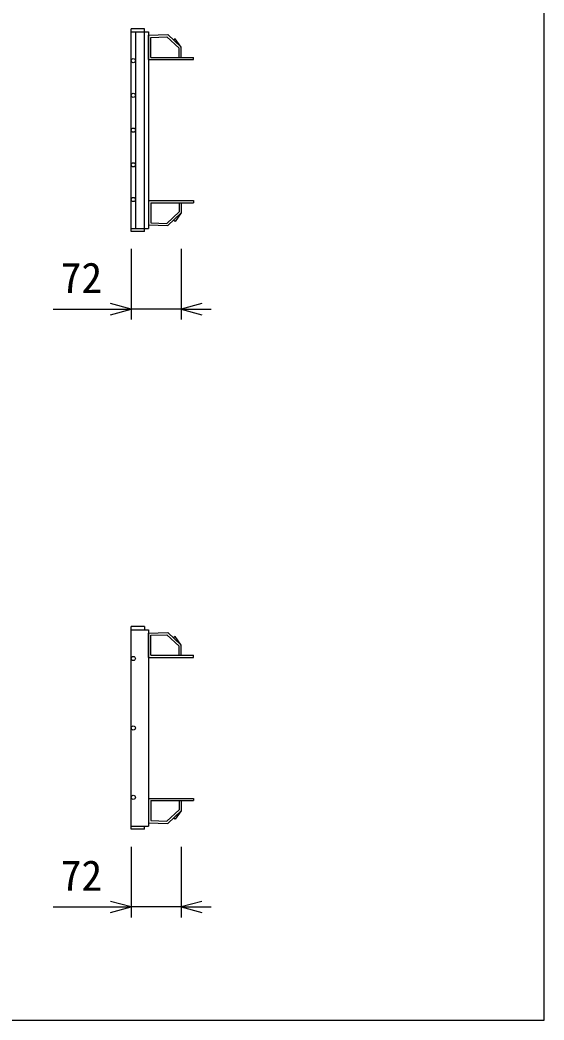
# Model space of a CAD drawing. Units: millimetres, scale not verified. Extents: x -16800 to 16800, y -5940 to 5940.
# Drawn here: x -4709 to -3954, y 8 to 1449 of the extents above; entities that cross this region are included whole.
import ezdxf
from ezdxf.enums import TextEntityAlignment as Align

# ---------------------------------------------------------------- set-up
doc = ezdxf.new("R2010")
doc.units = ezdxf.units.MM
doc.header["$LTSCALE"] = 20
doc.linetypes.add('DOTTED', pattern=[1.75, 0.25, -1.5])
for name, color, linetype, lineweight in [('0-0_DIM', 7, 'Continuous', 25), ('0-2_HATCH', 6, 'Continuous', 25), ('0-6_TXT', 7, 'Continuous', 25)]:
    doc.layers.add(name, color=color, linetype=linetype, lineweight=lineweight)
doc.styles.add('ＭＳ ゴシック', font='')
doc.styles.get('ＭＳ ゴシック').set_extended_font_data('MS Gothic')

msp = doc.modelspace()

# ---------------------------------------------------------------- linework, layer by layer
at = {"layer": '0-0_DIM'}
for p, q in [((-4548.88, 1118.7), (-4548.88, 1017.11)), ((-4476.88, 1118.7), (-4476.88, 1017.11)), ((-4661.49, 1032.11), (-4548.88, 1032.11)), ((-4476.88, 1032.11), (-4548.88, 1032.11)), ((-4476.88, 1032.11), (-4433.41, 1032.11)), ((-4548.88, 257.61), (-4548.88, 156.02)), ((-4476.88, 257.61), (-4476.88, 156.02)), ((-4661.49, 171.02), (-4548.88, 171.02)), ((-4476.88, 171.02), (-4548.88, 171.02)), ((-4476.88, 171.02), (-4433.41, 171.02))]:
    msp.add_line(p, q, dxfattribs=at)
for points in [[(-4578.88, 1024.07), (-4548.88, 1032.11), (-4578.88, 1040.15)], [(-4446.88, 1040.15), (-4476.88, 1032.11), (-4446.88, 1024.07)], [(-4578.88, 162.99), (-4548.88, 171.02), (-4578.88, 179.06)], [(-4446.88, 179.06), (-4476.88, 171.02), (-4446.88, 162.99)]]:
    msp.add_lwpolyline(points, dxfattribs=at)
at = {"layer": '0-2_HATCH'}
for p, q in [((-4548.88, 1143.92), (-4548.88, 1435.92)), ((-4529.88, 1435.92), (-4548.88, 1435.92)), ((-4548.88, 1431.42), (-4523.88, 1431.42)), ((-4542.88, 1431.42), (-4542.88, 1148.42)), ((-4529.88, 1143.92), (-4529.88, 1435.92)), ((-4523.88, 1431.42), (-4523.88, 1148.42)), ((-4523.88, 1426.46), (-4496.12, 1427.42)), ((-4523.88, 1391.42), (-4523.88, 1426.46)), ((-4496.12, 1427.42), (-4476.7, 1409.24)), ((-4520.68, 1423.37), (-4497.38, 1424.22)), ((-4520.68, 1394.62), (-4520.68, 1423.37)), ((-4497.38, 1424.22), (-4479.9, 1407.85)), ((-4476.7, 1409.24), (-4485.27, 1421.55)), ((-4479.9, 1394.62), (-4479.9, 1407.85)), ((-4476.7, 1394.62), (-4476.7, 1409.24)), ((-4523.88, 1391.42), (-4458.88, 1391.42)), ((-4520.68, 1394.62), (-4458.88, 1394.62)), ((-4458.88, 1391.42), (-4458.88, 1394.62)), ((-4523.88, 1188.42), (-4523.88, 1153.38)), ((-4523.88, 1188.42), (-4458.88, 1188.42)), ((-4520.68, 1185.22), (-4520.68, 1156.47)), ((-4520.68, 1185.22), (-4458.88, 1185.22)), ((-4479.9, 1185.22), (-4479.9, 1171.99)), ((-4476.7, 1185.22), (-4476.7, 1170.6)), ((-4458.88, 1188.42), (-4458.88, 1185.22)), ((-4497.38, 1155.62), (-4479.9, 1171.99)), ((-4496.12, 1152.42), (-4476.7, 1170.6)), ((-4476.7, 1170.6), (-4485.27, 1158.29)), ((-4523.88, 1153.38), (-4496.12, 1152.42)), ((-4520.68, 1156.47), (-4497.38, 1155.62)), ((-4548.88, 1148.42), (-4523.88, 1148.42)), ((-4529.88, 1143.92), (-4548.88, 1143.92)), ((-4529.88, 574.83), (-4548.88, 574.83)), ((-4548.88, 570.33), (-4523.88, 570.33)), ((-4529.88, 574.83), (-4529.88, 570.33)), ((-4523.88, 570.33), (-4523.88, 287.33)), ((-4523.88, 565.38), (-4496.12, 566.33)), ((-4523.88, 530.33), (-4523.88, 565.38)), ((-4520.68, 562.29), (-4497.38, 563.13)), ((-4520.68, 533.53), (-4520.68, 562.29)), ((-4497.38, 563.13), (-4479.9, 546.77)), ((-4496.12, 566.33), (-4476.7, 548.15)), ((-4476.7, 548.15), (-4485.27, 560.47)), ((-4476.7, 533.53), (-4476.7, 548.15)), ((-4520.68, 533.53), (-4458.88, 533.53)), ((-4479.9, 533.53), (-4479.9, 546.77)), ((-4523.88, 327.33), (-4523.88, 292.29)), ((-4520.68, 324.13), (-4520.68, 295.38)), ((-4520.68, 324.13), (-4458.88, 324.13)), ((-4479.9, 324.13), (-4479.9, 310.9)), ((-4476.7, 324.13), (-4476.7, 309.51)), ((-4497.38, 294.53), (-4479.9, 310.9)), ((-4496.12, 291.33), (-4476.7, 309.51)), ((-4476.7, 309.51), (-4485.27, 297.2)), ((-4523.88, 292.29), (-4496.12, 291.33)), ((-4520.68, 295.38), (-4497.38, 294.53)), ((-4548.88, 287.33), (-4523.88, 287.33)), ((-4529.88, 282.83), (-4529.88, 287.33))]:
    msp.add_line(p, q, dxfattribs=at)
at = {"layer": '0-2_HATCH', "linetype": 'DOTTED'}
for p, q in [((-4485.27, 1421.55), (-4487.9, 1419.72)), ((-4485.27, 1158.29), (-4487.9, 1160.12)), ((-4485.27, 560.47), (-4487.9, 558.64)), ((-4485.27, 297.2), (-4487.9, 299.03))]:
    msp.add_line(p, q, dxfattribs=at)
at = {"layer": '0-2_HATCH'}
for points in [[(-4529.88, 282.83), (-4548.88, 282.83), (-4548.88, 574.83)], [(-4523.88, 530.33), (-4458.88, 530.33), (-4458.88, 533.53)], [(-4523.88, 327.33), (-4458.88, 327.33), (-4458.88, 324.13)]]:
    msp.add_lwpolyline(points, dxfattribs=at)
for centre in [(-4545.88, 1389.92), (-4545.88, 1339.92), (-4545.88, 1289.92), (-4545.88, 1239.92), (-4545.88, 1189.92), (-4545.88, 528.83), (-4545.88, 428.83), (-4545.88, 328.83)]:
    msp.add_circle(centre, 3, dxfattribs=at)
at = {"layer": '0-6_TXT'}
msp.add_lwpolyline([(-6454.13, 8.14), (-3954.13, 8.14), (-3954.13, 2208.14), (-6454.13, 2208.14)], close=True, dxfattribs=at)

# ---------------------------------------------------------------- texts
at = {"layer": '0-0_DIM', "style": 'ＭＳ ゴシック'}
for p in [(-4650.51, 1042.11), (-4650.51, 181.02)]:
    msp.add_text('72', height=43.99, dxfattribs=at).set_placement(p, align=Align.BOTTOM_LEFT)

doc.saveas('drawing.dxf')
